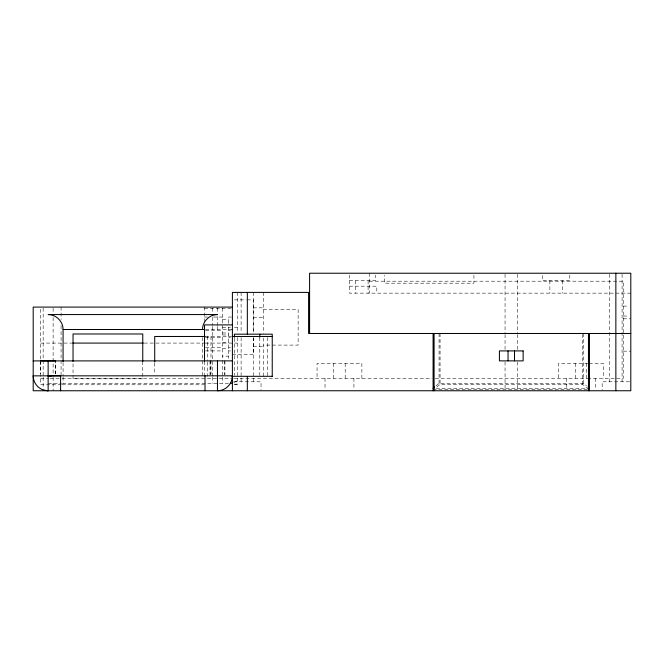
<?xml version="1.0" encoding="UTF-8"?>
<svg xmlns="http://www.w3.org/2000/svg" width="664" height="664" viewBox="0 0 664 664"><rect width="100%" height="100%" fill="white"/><g stroke="black" fill="none" stroke-linecap="round" stroke-linejoin="round"><path stroke-width="0.5" stroke-dasharray="3.32 2.49" d="M436.082 385.776L439.07 383.286L583.49 383.286L586.478 385.776M588.47 389.262L582.494 384.282L440.066 384.282L434.09 389.262L587.433 389.262M234.06 382.456L237.38 380.796M349.43 280.698L375.575 280.698L375.575 275.095M369.35 281.196L623.33 281.196L623.33 378.306L588.594 378.306M349.43 286.176L376.82 286.176L376.82 293.148M630.8 293.148L349.43 293.148L349.43 275.095M234.392 299.871L246.344 299.871M247.34 299.871L253.316 299.871L253.316 332.888M623.33 306.096L628.933 306.096M253.316 307.839L263.276 307.839M204.52 308.577L232.4 308.577M263.276 309.432L298.136 309.432L298.136 345.097L263.276 345.097M623.33 316.056L628.933 316.056M204.52 317.052L207.508 317.052M213.484 317.052L222.44 317.052M231.47 317.052L228.665 317.052L228.665 325.501M253.316 317.55L263.276 317.55M623.33 318.795L630.8 318.795M222.44 319.542L228.665 319.542M222.44 327.261L230.408 327.261M234.392 327.261L237.38 327.261M205.508 329.502L232.4 329.502M205.516 330.506L222.44 330.498M228.665 330.498L230.532 330.498M222.44 332.988L228.665 332.988M222.44 334.98L228.665 334.98M205.508 336.474L231.014 336.474M205.516 337.47L222.44 337.47M228.665 337.47L230.532 337.47M222.44 342.699L228.665 342.699M40.67 343.081L71.787 343.081M144.204 343.081L205.284 343.081M205.558 343.081L237.38 343.081M253.316 346.683L263.276 346.683M205.516 347.679L222.44 347.679M228.665 347.679L230.532 347.679M222.44 348.426L228.665 348.426M205.516 350.924L222.44 350.916M228.665 350.916L230.532 350.916M623.33 351.165L630.8 351.165M232.4 354.651L253.316 354.651L253.316 337.984M588.13 363.366L558.59 363.366L558.59 378.306M589.151 363.366L603.41 363.366L603.41 378.306M40.67 378.306L48.953 378.306M49.991 378.306L61.379 378.306M62.117 378.306L233.238 378.306M234.276 378.306L431.866 378.306M435.285 378.306L588.221 378.306M233.645 381.792L261.035 381.792L261.035 389.76M629.555 381.792L602.165 381.792L602.165 389.76M48.14 383.286L61.561 383.286M62.574 383.286L217.46 383.286M219.394 383.286L229.412 383.286M234.392 384.166L237.38 384.166M234.392 384.282L237.38 384.282L237.38 337.611M61.412 384.78L40.67 384.78L40.67 307.092M62.117 384.78L204.52 384.78M436.198 388.266L586.362 388.266M228.665 355.622L228.665 356.145L222.44 356.145L222.44 355.622M40.67 360.901L40.678 373.849M622.085 274.257L622.085 381.792M609.635 274.257L609.635 381.792M595.442 378.306L595.442 389.718M586.727 363.366L586.727 378.306M583.49 333.486L583.49 383.286M582.494 334.507L582.494 384.282M575.273 363.366L575.273 378.306M569.795 275.095L569.795 280.698L542.405 280.698L542.405 275.095M566.558 378.306L566.558 389.718M562.325 280.698L562.325 293.148M549.875 280.698L549.875 293.148M517.505 274.257L517.505 333.486M517.505 334.515L517.505 350.916M517.505 361.897L517.505 389.262M505.055 274.257L505.055 333.486M505.055 334.515L505.055 350.916M505.055 361.897L505.055 389.262M473.93 275.22L473.93 283.188L384.29 283.188L384.29 275.22M440.066 333.486L440.066 384.282M439.07 333.486L439.07 383.286M369.35 273.228L369.35 293.148M368.105 280.698L368.105 293.148M361.88 378.306L361.88 363.366L317.06 363.366L317.06 378.306M355.655 280.698L355.655 293.148M353.912 378.306L353.912 389.718M345.197 363.366L345.197 378.306M333.743 363.366L333.743 378.306M325.028 378.306L325.028 389.718M267.268 337.503L267.268 376.314M263.276 292.401L263.276 333.278M263.276 337.943L263.276 378.306M259.798 337.503L259.79 375.409M253.565 292.401L253.565 332.473M253.565 337.611L253.565 381.792M241.115 292.401L241.115 332.473M241.115 337.611L241.115 381.792M237.38 292.401L237.38 332.772M234.4 338.242L234.4 375.409M228.665 327.261L228.665 358.394M224.93 360.876L224.93 374.82M224.432 360.876L224.44 374.82M222.44 308.113L222.44 376.048M222.44 377.086L222.44 383.286M217.46 308.03L217.46 312.694M217.46 316.554L217.46 325.518M217.46 326.514L217.46 329.502M212.48 308.113L212.48 313.209M212.48 317.284L212.48 325.435M212.48 326.447L212.48 376.048M212.48 377.086L212.48 383.286M210.978 336.474L210.978 358.95M210.978 359.971L210.978 374.272M210.488 360.876L210.496 374.82M209.99 360.884L209.99 374.828M207.5 336.474L207.5 360.992M207.5 362.013L207.5 376.314M204.52 307.092L204.52 321.982M204.52 361.39L204.52 374.828M202.52 337.503L202.52 376.314M154.72 363.034L154.72 374.272M142.76 361.49L142.76 378.804L73.04 378.804L73.04 361.49M63.08 362.602L63.08 376.048M63.08 377.086L63.08 383.286M61.08 307.092L61.08 319.525M61.08 325.675L61.08 375.841M53.12 308.129L53.12 313.292M53.12 317.425L53.12 376.297M53.12 377.335L53.12 390.756M43.16 308.129L43.16 376.297M43.16 377.335L43.16 390.756M55.618 373.849L55.61 360.901L55.61 373.857"/><path stroke-width="1" d="M205.018 390.756L205.01 375.824M202.52 329.502C202.47 321.509 209.467 314.512 217.46 314.562L48.14 314.562C56.141 314.512 63.13 321.509 63.08 329.502L63.08 361.573M433.094 388.266L434.588 387.021M48.14 375.832L51.344 375.816M48.14 375.849L232.408 375.816L232.4 292.401L308.594 292.401L308.594 333.486L630.8 333.486M232.4 307.092L33.2 307.092L33.2 390.756L630.8 390.756L630.8 273.228L309.59 273.228L309.59 333.486M232.392 324.895L204.52 324.895L204.52 361.133L204.52 360.436M63.08 329.502L204.52 329.502M231.894 329.502L232.4 329.502M205.242 336.474L154.72 336.474L154.72 362.013M232.043 336.474L272.248 336.474M72.766 343.081L143.341 343.081M40.67 360.901L55.61 360.901M33.2 360.909L232.4 360.876L232.4 360.428M33.208 375.849L60.59 375.832L60.598 390.764L60.598 390.274M232.043 376.314L272.248 376.314M230.4 383.286L232.4 383.286M33.2 375.832A14.94 14.94 0 0 0 44.28 390.274L48.148 390.764L48.14 360.909M44.28 390.274L48.148 390.772M587.972 387.021L589.466 388.266M615.86 273.228L615.86 390.756M589.466 333.486L589.466 390.756M588.47 333.486L588.47 390.756M514.517 350.916L514.517 360.876M508.043 350.916L508.043 360.876M434.09 333.486L434.09 390.756M433.094 333.486L433.094 390.756M272.24 376.438L272.24 334.175L234.4 334.175L234.4 337.271M259.79 334.175L259.79 337.271M247.34 292.401L247.34 334.175M247.34 376.438L247.34 390.756M232.4 376.048L232.4 390.756M217.46 360.876L217.46 390.756A14.932 14.932 0 0 0 232.4 375.816M142.76 361.49L142.76 333.984L73.04 333.984L73.04 361.49M523.141 350.916L499.419 350.916L499.419 360.876L523.141 360.876L523.141 350.916"/></g></svg>
